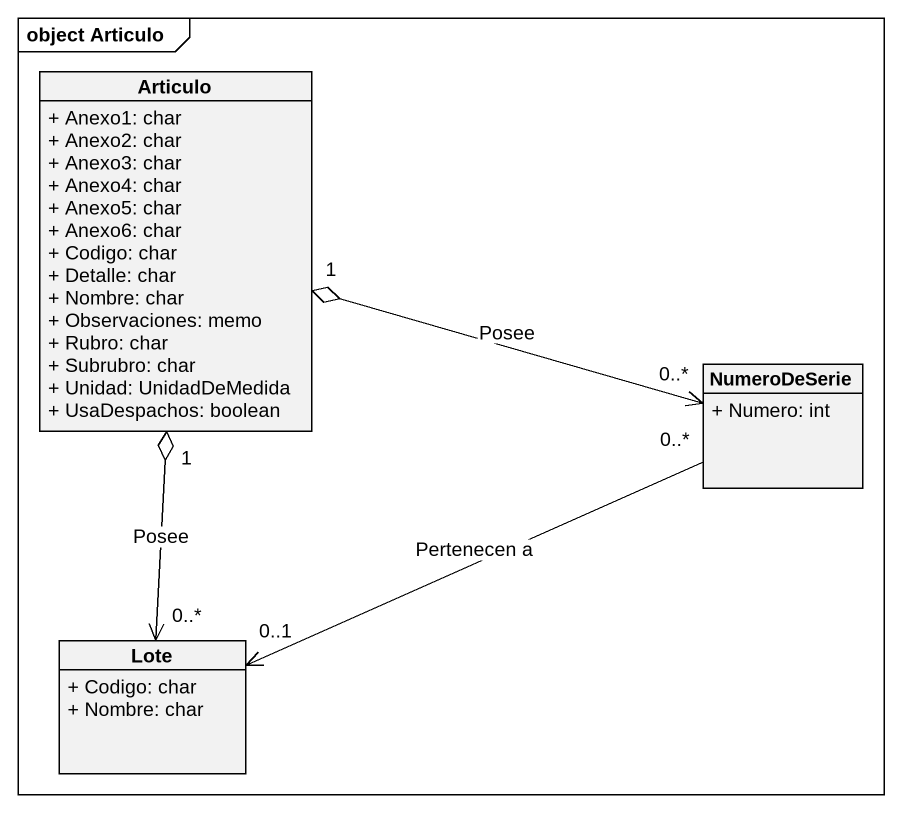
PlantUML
@startuml
mainframe object Articulo
hide circle
hide empty members
skinparam classAttributeIconSize 0
class Articulo {
  + Anexo1: char
  + Anexo2: char
  + Anexo3: char
  + Anexo4: char
  + Anexo5: char
  + Anexo6: char
  + Codigo: char
  + Detalle: char
  + Nombre: char
  + Observaciones: memo
  + Rubro: char
  + Subrubro: char
  + Unidad: UnidadDeMedida
  + UsaDespachos: boolean
}
class NumeroDeSerie {
  + Numero: int
}
class Lote {
  + Codigo: char
  + Nombre: char
}
Articulo "1" o-right-> "0..*" NumeroDeSerie : Posee
Articulo "1" o--> "0..*" Lote : Posee
Lote "0..1" <-right- "0..*" NumeroDeSerie : Pertenecen a
@enduml
